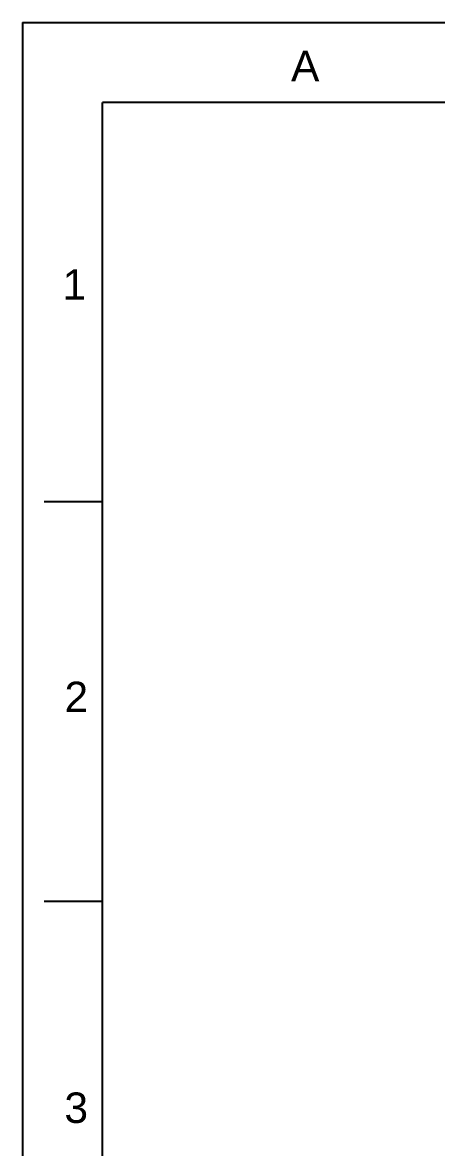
# Model space of a CAD drawing. Header units: millimetres. Extents: x 3306 to 3603, y 698 to 1118.
# Drawn here: x 3306.3 to 3358.1, y 977.7 to 1118.5 of the extents above; entities that cross this region are included whole.
import ezdxf

# ---------------------------------------------------------------- set-up
doc = ezdxf.new("R2010")
doc.units = ezdxf.units.MM
doc.layers.add('FORM2', color=7, linetype='Continuous')
doc.styles.get("Standard").update_dxf_attribs({"font": 'arial.ttf'})

msp = doc.modelspace()

# ---------------------------------------------------------------- linework, layer by layer
at = {"layer": 'FORM2', "linetype": 'Continuous'}
for p, q in [((3306.28, 1118.49), (3603.28, 1118.49)), ((3306.28, 1118.49), (3306.28, 698.49)), ((3593.28, 1108.49), (3316.28, 1108.49)), ((3316.28, 708.49), (3316.28, 1108.49)), ((3316.28, 1058.49), (3309.01, 1058.49)), ((3316.28, 1008.49), (3309.01, 1008.49))]:
    msp.add_line(p, q, dxfattribs=at)

# ---------------------------------------------------------------- texts
at = {"layer": 'FORM2', "linetype": 'Continuous', "char_height": 3.81, "attachment_point": 5}
for s, width, insert in [('A', 2.5, (3341.69, 1113.04)), ('1', 12.5, (3312.78, 1085.69)), ('2', 12.5, (3313.02, 1034.09)), ('3', 12.5, (3313.01, 982.65))]:
    msp.add_mtext_dynamic_manual_height_columns(s, width=width, gutter_width=3.12, heights=[0], dxfattribs=dict(at, insert=insert))

doc.saveas('drawing.dxf')
